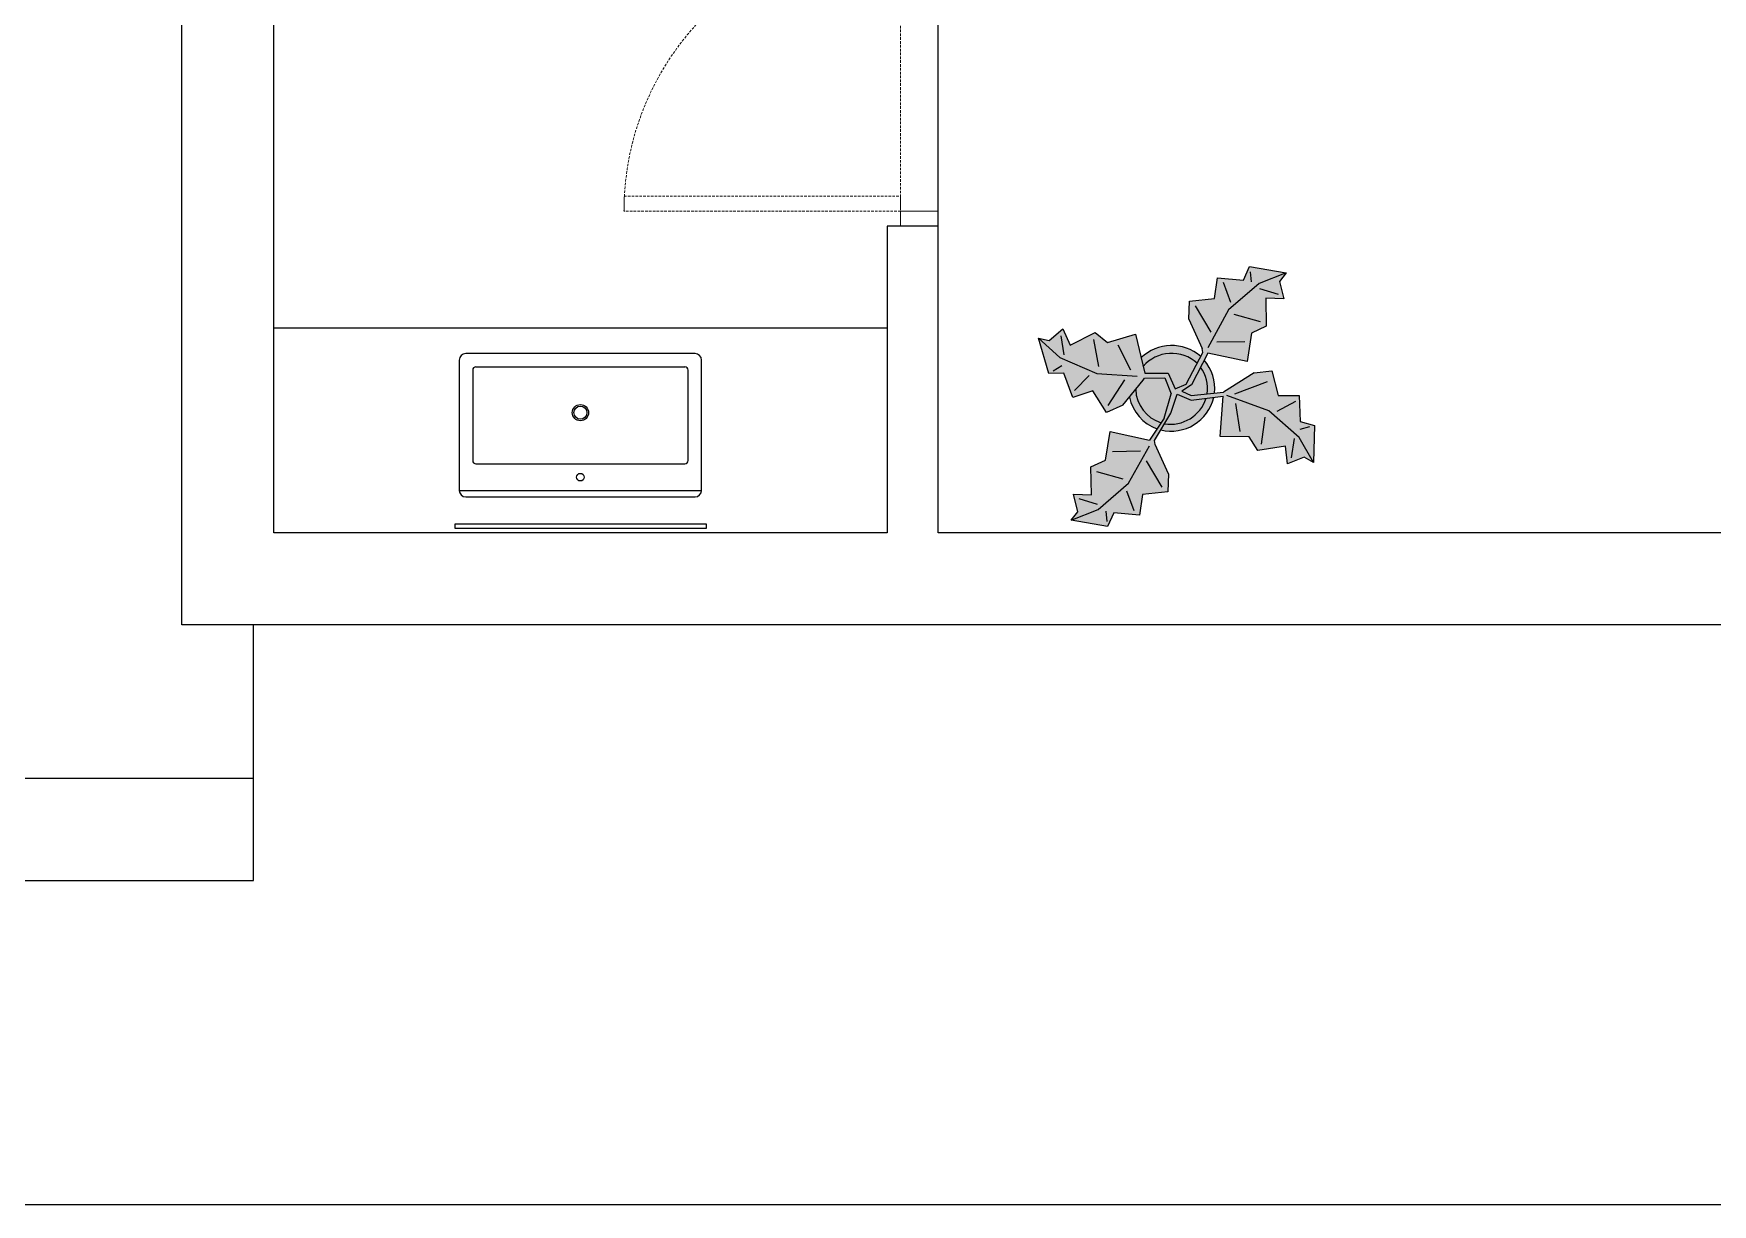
# Model space of a CAD drawing. Header units: inches. Extents: x 9636 to 21597, y -10243 to 557.
# Drawn here: x 14784.7 to 14948.9, y -8962.2 to -8847.6 of the extents above; entities that cross this region are included whole.
import ezdxf

# ---------------------------------------------------------------- set-up
doc = ezdxf.new("R2010")
doc.units = ezdxf.units.IN
doc.header["$MEASUREMENT"] = 0
doc.linetypes.add('DASHED2', pattern=[0.375, 0.25, -0.125])
doc.linetypes.add('HIDDEN', pattern=[0.375, 0.25, -0.125])
for name, color, linetype in [('A-Door-Frame', 1, 'Continuous'), ('A-Door-Swing', 8, 'HIDDEN'), ('IEL-HATCH-002', 7, 'Continuous')]:
    doc.layers.add(name, color=color, linetype=linetype)

# ---------------------------------------------------------------- blocks, each defined once
blk = doc.blocks.new('FF')
at = {"layer": 'IEL-HATCH-002', "true_color": 0x939598, "transparency": 33554687}
h = blk.add_hatch(color=252, dxfattribs=at)
h.dxf.hatch_style = 1
h.set_gradient(color1=(88, 186, 72), color2=(19, 103, 52), name='CYLINDER')
h.paths.add_polyline_path([(14897.97, -8881.99), (14899.57, -8878.89), (14903.41, -8879.73), (14903.86, -8876.93), (14905.29, -8876.27), (14905.24, -8873.52), (14907, -8873.58), (14906.57, -8871.88), (14907.23, -8871.06), (14903.66, -8870.44), (14903.05, -8871.76), (14900.52, -8871.53), (14900.24, -8873.56), (14897.77, -8873.83), (14897.71, -8875.59), (14899.02, -8878.45), (14899.07, -8878.85), (14897.44, -8881.94), (14896.38, -8882.39), (14895.7, -8880.86), (14893.41, -8880.87), (14892.48, -8877.05), (14889.76, -8877.87), (14888.55, -8876.87), (14886.1, -8878.12), (14885.38, -8876.51), (14884.04, -8877.65), (14883.01, -8877.42), (14884.02, -8880.89), (14885.47, -8880.86), (14886.38, -8883.23), (14888.33, -8882.6), (14889.65, -8884.7), (14891.26, -8883.99), (14893.25, -8881.55), (14893.37, -8881.36), (14895.37, -8881.32), (14895.98, -8882.87), (14895.29, -8885.27), (14893.86, -8887.4), (14890.01, -8886.56), (14889.57, -8889.36), (14888.14, -8890.02), (14888.18, -8892.76), (14886.43, -8892.7), (14886.86, -8894.41), (14886.2, -8895.23), (14889.77, -8895.84), (14890.38, -8894.53), (14892.9, -8894.75), (14893.18, -8892.72), (14895.66, -8892.45), (14895.72, -8890.7), (14894.41, -8887.84), (14894.35, -8887.44), (14895.94, -8884.77), (14896.58, -8882.91), (14897.93, -8883.5), (14901.08, -8883.12), (14900.78, -8887.04), (14903.62, -8887.09), (14904.47, -8888.42), (14907.18, -8887.99), (14907.37, -8889.74), (14908.99, -8889.07), (14909.9, -8889.61), (14910.01, -8885.99), (14908.62, -8885.57), (14908.5, -8883.04), (14906.44, -8883.04), (14905.84, -8880.63), (14904.09, -8880.82), (14901.11, -8882.71), (14897.94, -8883.04), (14897.02, -8882.61)])
h = blk.add_hatch(color=252, dxfattribs=at)
h.dxf.hatch_style = 1
h.paths.add_polyline_path([(14893.25, -8880.19), (14893.41, -8880.87), (14895.7, -8880.86), (14896.38, -8882.39), (14897.44, -8881.94), (14898.53, -8879.88, 0.422139)])
h.paths.add_polyline_path([(14895.98, -8882.87), (14895.37, -8881.32), (14893.37, -8881.36), (14893.25, -8881.55), (14892.52, -8882.45, 0.320152), (14895, -8885.7), (14895.29, -8885.27)])
h.paths.add_polyline_path([(14899.41, -8883.32), (14897.93, -8883.5), (14896.58, -8882.91), (14895.94, -8884.77), (14895.32, -8885.82, 0.36519)])
h.paths.add_polyline_path([(14898.87, -8880.25), (14897.97, -8881.99), (14897.02, -8882.61), (14897.94, -8883.04), (14899.51, -8882.88, 0.188383)])
h = blk.add_hatch(color=252, dxfattribs=at)
h.dxf.hatch_style = 1
h.paths.add_polyline_path([(14893.04, -8879.36), (14893.25, -8880.19, -0.422139), (14898.53, -8879.88), (14898.88, -8879.21, 0.390322)])
h.paths.add_polyline_path([(14899.22, -8879.57), (14898.87, -8880.25, -0.188383), (14899.51, -8882.88), (14900.24, -8882.8, 0.204823)])
h.paths.add_polyline_path([(14900.16, -8883.23), (14899.41, -8883.32, -0.36519), (14895.32, -8885.82), (14894.97, -8886.41, 0.411659)])
h = blk.add_hatch(color=252, dxfattribs=at)
h.dxf.hatch_style = 1
h.paths.add_polyline_path([(14892.52, -8882.45), (14891.9, -8883.2, 0.259563), (14894.59, -8886.3), (14895, -8885.7, -0.320152)])
at = {"color": 252, "true_color": 0x939598}
for p, q in [((14799.19, -8905.47), (14799.19, -8729.47)), ((14808.19, -8896.47), (14808.19, -8738.47)), ((14873.19, -8896.47), (14873.19, -8738.47)), ((14873.19, -8866.47), (14868.19, -8866.47)), ((14868.19, -8866.47), (14868.19, -8896.47)), ((14873.19, -8896.47), (14873.19, -8866.47)), ((14903.05, -8871.76), (14903.66, -8870.44)), ((14903.66, -8870.44), (14907.23, -8871.06)), ((14903.71, -8870.94), (14903.82, -8871.93)), ((14907.23, -8871.06), (14904.59, -8872.09)), ((14907.23, -8871.06), (14906.57, -8871.88)), ((14900.24, -8873.56), (14900.52, -8871.53)), ((14900.52, -8871.53), (14903.05, -8871.76)), ((14901.07, -8871.97), (14901.78, -8873.9)), ((14904.59, -8872.09), (14901.61, -8874.67)), ((14904.64, -8872.59), (14906.45, -8873.14)), ((14906.57, -8871.88), (14907, -8873.58)), ((14897.71, -8875.59), (14897.77, -8873.83)), ((14897.77, -8873.83), (14900.24, -8873.56)), ((14898.32, -8874.27), (14899.85, -8876.86)), ((14907, -8873.58), (14905.24, -8873.52)), ((14905.24, -8873.52), (14905.29, -8876.27)), ((14897.71, -8875.59), (14899.02, -8878.45)), ((14901.61, -8874.67), (14899.57, -8878.37)), ((14904.74, -8875.83), (14902.16, -8875.11)), ((14868.19, -8876.47), (14808.19, -8876.47)), ((14884.02, -8880.89), (14883.01, -8877.42)), ((14883.01, -8877.42), (14884.04, -8877.65)), ((14883.01, -8877.42), (14885.1, -8879.34)), ((14884.04, -8877.65), (14885.38, -8876.51)), ((14885.52, -8879.07), (14885.23, -8877.2)), ((14885.38, -8876.51), (14886.1, -8878.12)), ((14886.1, -8878.12), (14888.55, -8876.87)), ((14888.39, -8877.56), (14888.87, -8880.2)), ((14888.55, -8876.87), (14889.76, -8877.87)), ((14889.76, -8877.87), (14892.48, -8877.05)), ((14892.48, -8877.05), (14893.41, -8880.87)), ((14903.86, -8876.93), (14903.41, -8879.73)), ((14905.29, -8876.27), (14903.86, -8876.93)), ((14849.4, -8878.94), (14826.98, -8878.94)), ((14885.1, -8879.34), (14888.72, -8880.88)), ((14892.04, -8880.56), (14890.79, -8878.11)), ((14897.44, -8881.94), (14899.07, -8878.85)), ((14899.57, -8878.89), (14897.97, -8881.99)), ((14899.07, -8878.85), (14899.02, -8878.45)), ((14903.41, -8879.73), (14899.57, -8878.89)), ((14900.45, -8877.8), (14903.2, -8877.75)), ((14826.34, -8879.58), (14826.34, -8892.32)), ((14827.65, -8880.57), (14827.65, -8889.41)), ((14848.4, -8880.26), (14827.97, -8880.26)), ((14848.72, -8889.41), (14848.72, -8880.57)), ((14850.03, -8892.32), (14850.03, -8879.58)), ((14885.47, -8880.86), (14884.02, -8880.89)), ((14884.45, -8880.63), (14885.29, -8880.1)), ((14886.38, -8883.23), (14885.47, -8880.86)), ((14888.72, -8880.88), (14892.67, -8881.14)), ((14893.41, -8880.87), (14895.7, -8880.86)), ((14895.7, -8880.86), (14896.38, -8882.39)), ((14904.09, -8880.82), (14901.11, -8882.71)), ((14904.09, -8880.82), (14905.84, -8880.63)), ((14905.84, -8880.63), (14906.44, -8883.04)), ((14888.33, -8882.6), (14886.38, -8883.23)), ((14886.53, -8882.55), (14887.95, -8881.07)), ((14889.65, -8884.7), (14888.33, -8882.6)), ((14889.81, -8884.02), (14891.46, -8881.51)), ((14891.26, -8883.99), (14893.25, -8881.55)), ((14893.25, -8881.55), (14893.37, -8881.36)), ((14893.37, -8881.36), (14895.37, -8881.32)), ((14895.37, -8881.32), (14895.37, -8881.32)), ((14895.37, -8881.32), (14895.98, -8882.87)), ((14896.38, -8882.39), (14897.44, -8881.94)), ((14897.97, -8881.99), (14897.02, -8882.61)), ((14897.02, -8882.61), (14897.94, -8883.04)), ((14902.21, -8882.89), (14905.42, -8881.66)), ((14891.26, -8883.99), (14889.65, -8884.7)), ((14895.29, -8885.27), (14895.98, -8882.87)), ((14895.94, -8884.77), (14896.58, -8882.91)), ((14896.58, -8882.91), (14897.93, -8883.5)), ((14897.93, -8883.5), (14901.08, -8883.12)), ((14897.94, -8883.04), (14901.11, -8882.71)), ((14900.78, -8887.04), (14901.08, -8883.12)), ((14905.54, -8884.55), (14901.43, -8883.04)), ((14902.28, -8883.84), (14902.71, -8886.55)), ((14908.14, -8883.64), (14906.33, -8884.61)), ((14906.44, -8883.04), (14908.5, -8883.04)), ((14908.5, -8883.04), (14908.62, -8885.57)), ((14895.29, -8885.27), (14893.86, -8887.4)), ((14894.35, -8887.44), (14895.94, -8884.77)), ((14904.83, -8887.81), (14905.18, -8885.16)), ((14908.51, -8887.14), (14905.54, -8884.55)), ((14908.62, -8885.57), (14910.01, -8885.99)), ((14889.57, -8889.36), (14890.01, -8886.56)), ((14890.01, -8886.56), (14893.86, -8887.4)), ((14894.41, -8887.84), (14894.35, -8887.44)), ((14903.62, -8887.09), (14900.78, -8887.04)), ((14904.47, -8888.42), (14903.62, -8887.09)), ((14908.02, -8887.26), (14907.73, -8889.13)), ((14909.9, -8889.61), (14908.51, -8887.14)), ((14909.53, -8886.11), (14908.56, -8886.36)), ((14910.01, -8885.99), (14909.9, -8889.61)), ((14892.98, -8888.49), (14890.23, -8888.54)), ((14891.81, -8891.62), (14893.87, -8887.95)), ((14895.72, -8890.7), (14894.41, -8887.84)), ((14907.18, -8887.99), (14904.47, -8888.42)), ((14907.37, -8889.74), (14907.18, -8887.99)), ((14908.99, -8889.07), (14907.37, -8889.74)), ((14909.9, -8889.61), (14908.99, -8889.07)), ((14827.97, -8889.73), (14848.4, -8889.73)), ((14888.14, -8890.02), (14889.57, -8889.36)), ((14888.18, -8892.76), (14888.14, -8890.02)), ((14888.68, -8890.46), (14891.26, -8891.18)), ((14895.11, -8892.01), (14893.58, -8889.43)), ((14895.72, -8890.7), (14895.66, -8892.45)), ((14826.34, -8892.32), (14850.03, -8892.32)), ((14888.84, -8894.19), (14891.81, -8891.62)), ((14892.35, -8894.31), (14891.65, -8892.39)), ((14895.66, -8892.45), (14893.18, -8892.72)), ((14826.98, -8892.96), (14849.4, -8892.96)), ((14886.86, -8894.41), (14886.43, -8892.7)), ((14886.43, -8892.7), (14888.18, -8892.76)), ((14888.78, -8893.7), (14886.97, -8893.14)), ((14893.18, -8892.72), (14892.9, -8894.75)), ((14850.52, -8895.62), (14825.89, -8895.62)), ((14825.89, -8895.62), (14825.89, -8896.03)), ((14850.52, -8896.03), (14850.52, -8895.62)), ((14886.2, -8895.23), (14888.84, -8894.19)), ((14886.2, -8895.23), (14886.86, -8894.41)), ((14889.77, -8895.84), (14886.2, -8895.23)), ((14889.71, -8895.35), (14889.61, -8894.36)), ((14890.38, -8894.53), (14889.77, -8895.84)), ((14892.9, -8894.75), (14890.38, -8894.53)), ((14868.19, -8896.47), (14808.19, -8896.47)), ((14825.89, -8896.03), (14850.52, -8896.03)), ((15058.19, -8896.47), (14873.19, -8896.47)), ((15058.19, -8896.47), (14873.19, -8896.47)), ((15067.19, -8905.47), (14799.19, -8905.47)), ((14806.19, -8930.47), (14806.19, -8905.47)), ((14723.19, -8920.47), (14806.19, -8920.47)), ((14718.19, -8930.47), (14806.19, -8930.47)), ((14456.19, -8962.16), (15113.19, -8962.16))]:
    blk.add_line(p, q, dxfattribs=at)
for centre, radius in [((14838.19, -8884.72), 0.797), ((14838.19, -8884.72), 0.638), ((14838.19, -8891.03), 0.374)]:
    blk.add_circle(centre, radius, dxfattribs=at)
for centre, radius, start, end in [((14826.98, -8879.58), 0.638, 90, 180), ((14849.4, -8879.58), 0.638, 360, 90), ((14896.04, -8882.46), 4.31, 48.7811, 134.2741), ((14896.03, -8882.61), 3.69, 47.5487, 139.1127), ((14827.97, -8880.57), 0.319, 90, 180), ((14848.4, -8880.57), 0.319, 0, 90), ((14895.83, -8882.39), 3.71, 352.4109, 35.085), ((14895.95, -8882.38), 4.31, 354.3788, 40.6804), ((14896.03, -8882.34), 3.52, 181.8722, 252.8438), ((14896.03, -8882.34), 4.22, 191.823, 250.0261), ((14895.96, -8882.2), 4.33, 256.7525, 346.256), ((14895.88, -8882.14), 3.72, 261.5424, 341.6433), ((14827.97, -8889.41), 0.319, 180, 270), ((14848.4, -8889.41), 0.319, 270, 0), ((14826.98, -8892.32), 0.638, 180, 270), ((14849.4, -8892.32), 0.638, 270, 0)]:
    blk.add_arc(centre, radius, start, end, dxfattribs=at)
at = {"layer": 'A-Door-Frame', "color": 252, "lineweight": 5, "true_color": 0x939598}
for p, q in [((14873.19, -8865), (14869.52, -8865)), ((14869.52, -8865), (14869.52, -8866.47)), ((14873.19, -8866.47), (14873.19, -8865)), ((14873.19, -8866.47), (14869.52, -8866.47))]:
    blk.add_line(p, q, dxfattribs=at)
at = {"layer": 'A-Door-Swing', "color": 252, "linetype": 'DASHED2', "lineweight": 5, "true_color": 0x939598}
for p, q in [((14869.52, -8864.76), (14869.52, -8837.69)), ((14842.46, -8865), (14842.46, -8863.54)), ((14842.46, -8863.54), (14869.52, -8863.54)), ((14869.52, -8863.54), (14869.52, -8865)), ((14869.52, -8865), (14842.46, -8865))]:
    blk.add_line(p, q, dxfattribs=at)
blk.add_arc((14869.52, -8865), 27.07, 90, 180, dxfattribs=at)

msp = doc.modelspace()

# ---------------------------------------------------------------- block references
at = {"color": 18, "true_color": 0x000000}
msp.add_blockref('FF', (0, 0), dxfattribs=at)

doc.saveas('drawing.dxf')
